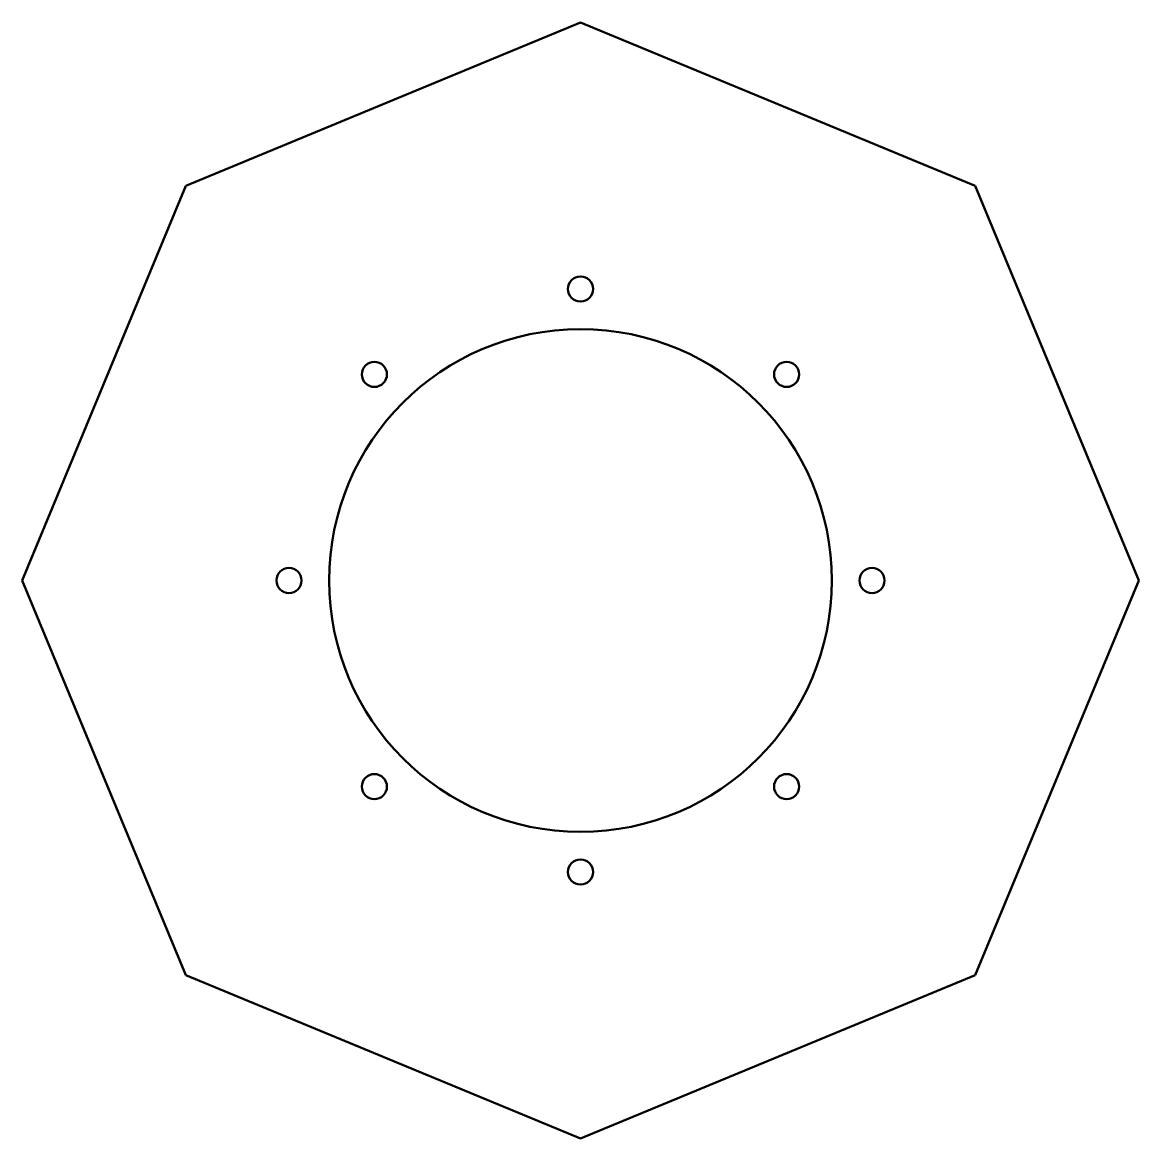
# Model space of a CAD drawing. Header units: millimetres. Extents: x 188 to 744, y 341 to 897.
import ezdxf

# ---------------------------------------------------------------- set-up
doc = ezdxf.new("R2010")
doc.units = ezdxf.units.MM
doc.header["$LTSCALE"] = 5
doc.layers.add('Visible (ISO)', color=7, linetype='Continuous', lineweight=50)

msp = doc.modelspace()

# ---------------------------------------------------------------- linework, layer by layer
at = {"layer": 'Visible (ISO)'}
for p, q in [((465.92, 896.53), (269.61, 815.22)), ((662.24, 815.22), (465.92, 896.53)), ((269.61, 815.22), (188.29, 618.9)), ((743.56, 618.9), (662.24, 815.22)), ((188.29, 618.9), (269.61, 422.58)), ((662.24, 422.58), (743.56, 618.9)), ((269.61, 422.58), (465.92, 341.27)), ((465.92, 341.27), (662.24, 422.58))]:
    msp.add_line(p, q, dxfattribs=at)
for centre, radius in [((465.92, 763.9), 6.25), ((465.92, 618.9), 125), ((363.39, 721.43), 6.25), ((568.45, 721.43), 6.25), ((320.92, 618.9), 6.25), ((610.92, 618.9), 6.25), ((363.39, 516.37), 6.25), ((568.45, 516.37), 6.25), ((465.92, 473.9), 6.25)]:
    msp.add_circle(centre, radius, dxfattribs=at)

doc.saveas('drawing.dxf')
